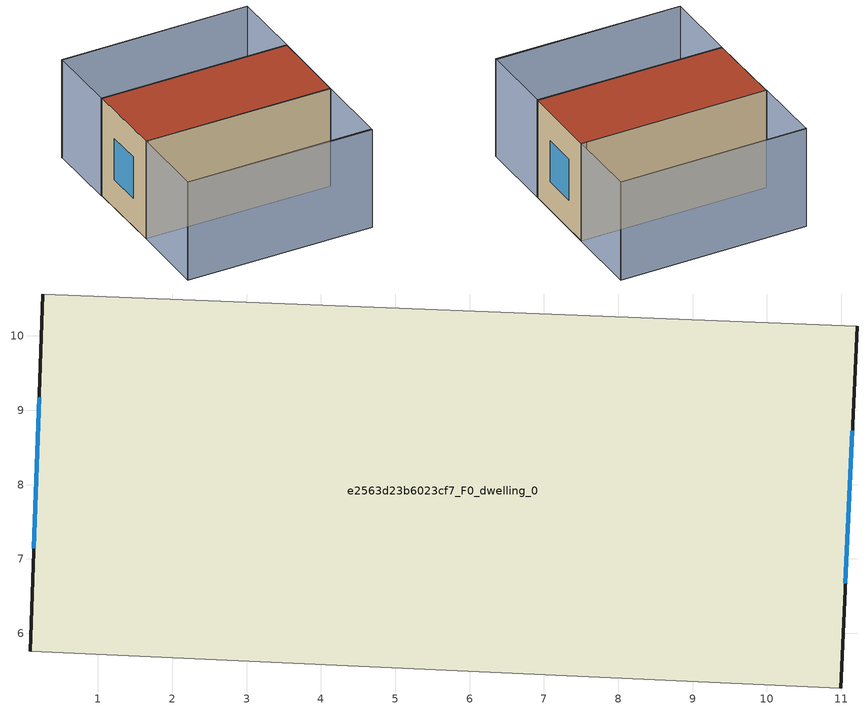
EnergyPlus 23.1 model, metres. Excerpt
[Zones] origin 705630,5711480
e2563d23b6023cf7_F0_dwelling_0
 floor ground (EU_floor_Construction): 10.99,5.26 11.21,10.13 0.26,10.56 0.09,5.76 z0
 wall outside (EU_wall_Construction): 0.09,5.76 0.26,10.56 / 11.21,10.13 10.99,5.26 z0:6
 wall adiabatic (EU_wall_Construction): 10.99,5.26 0.09,5.76 / 0.26,10.56 11.21,10.13 z0:6
 window (EU_Window_Construction): 0.14,7.15 0.21,9.17 / 11.15,8.72 11.06,6.67 z1.73:4.27
 roof outside (EU_roof_Construction): 11.21,10.13 10.99,5.26 0.09,5.76 0.26,10.56 z6
shading: -0.1,1.16 10.74,0.81 / -0.1,1.16 0.09,5.76 / 0.09,5.76 10.99,5.31 / 10.99,5.31 10.81,0.71 / 10.81,0.71 -0.1,1.16 / 0.41,14.88 11.4,14.46 / 11.4,14.46 11.23,10.13 / 11.23,10.13 0.24,10.55 / 0.24,10.55 0.41,14.88 / 11.4,14.46 0.38,14.83 z0:6
[Building]
EU S2 Campaign: North Axis=0; Terrain=City; Solar Distribution=FullExterior
[Site:Location]
London: Latitude=51.5; Longitude=-0.5; Time Zone=0; Elevation=25
[SizingPeriod:WeatherFileDays]
AnnualSizingPeriod: Begin Month=1; Begin Day of Month=1; End Month=12; End Day of Month=31; Day of Week for Start Day=Monday; Use Weather File Daylight Saving Period=No; Use Weather File Rain and Snow Indicators=No
[MATERIAL]
EU_InternalMass_Material: Roughness=MediumRough; Thickness=0.1; Conductivity=1; Density=1800; Specific Heat=900; Thermal Absorptance=0.9; Solar Absorptance=0.7; Visible Absorptance=0.7
[MATERIAL:NOMASS] Roughness=MediumRough; Thermal Absorptance=0.9; Solar Absorptance=0.7; Visible Absorptance=0.7
Name | Thermal Resistance
EU_wall_NoMass | 0.724719
EU_roof_NoMass | 2.98947
EU_floor_NoMass | 2.39157
[WINDOWMATERIAL:SIMPLEGLAZINGSYSTEM]
EU_Window_SimpleGlazing: UFactor=2.63425; Solar Heat Gain Coefficient=0.76; Visible Transmittance=0.76
[CONSTRUCTION]
EU_wall_Construction: EU_wall_NoMass
EU_roof_Construction: EU_roof_NoMass
EU_floor_Construction: EU_floor_NoMass
EU_InternalMass_Construction: EU_InternalMass_Material
EU_Window_Construction: EU_Window_SimpleGlazing
[ZONE]
e2563d23b6023cf7_F0_dwelling_0: Type=1; Multiplier=1; Ceiling Height=autocalculate; Volume=317.531; Floor Area=autocalculate; Part of Total Floor Area=Yes
[INTERNALMASS]
e2563d23b6023cf7_F0_dwelling_0_EU_InternalMass: Construction=EU_InternalMass_Construction; Zone or ZoneList=e2563d23b6023cf7_F0_dwelling_0; Surface Area=52.9218
[OTHEREQUIPMENT]
EU_Step8_InternalGain_e2563d23b6023cf7_F0_dwelling_0_f000: Fuel Type=Electricity; Zone or ZoneList or Space or SpaceList=e2563d23b6023cf7_F0_dwelling_0; Schedule=EU_Step8_GainSchedule_e2563d23b6023cf7_F0_dwelling_0_f000; Design Level Calculation Method=Watts/Area; Power per Zone Floor Area=1; Fraction Latent=0; Fraction Radiant=0; Fraction Lost=0; Carbon Dioxide Generation Rate=0; EndUse Subcategory=EU_Step8_InternalGains
[ZONEVENTILATION:DESIGNFLOWRATE]
EU_ConstantAir_e2563d23b6023cf7_F0_dwelling_0: Zone or ZoneList or Space or SpaceList=e2563d23b6023cf7_F0_dwelling_0; Schedule=EU_AlwaysOn; Design Flow Rate Calculation Method=AirChanges/Hour; Air Changes per Hour=0.418135; Ventilation Type=Natural; Fan Pressure Rise=0; Fan Total Efficiency=1; Constant Term Coefficient=1; Temperature Term Coefficient=0; Velocity Term Coefficient=0; Velocity Squared Term Coefficient=0; Minimum Indoor Temperature=-100; Maximum Indoor Temperature=100; Delta Temperature=-100; Minimum Outdoor Temperature=-100; Maximum Outdoor Temperature=100; Maximum Wind Speed=40
[HVACTEMPLATE:THERMOSTAT]
EU_HeatOnly_e2563d23b6023cf7_F0_dwelling_0: Constant Heating Setpoint=20; Constant Cooling Setpoint=50
[HVACTEMPLATE:ZONE:IDEALLOADSAIRSYSTEM]
e2563d23b6023cf7_F0_dwelling_0: Template Thermostat=EU_HeatOnly_e2563d23b6023cf7_F0_dwelling_0; System Availability Schedule=EU_AlwaysOn; Maximum Heating Supply Air Temperature=50; Minimum Cooling Supply Air Temperature=13; Maximum Heating Supply Air Humidity Ratio=0.0156; Minimum Cooling Supply Air Humidity Ratio=0.0077; Heating Limit=NoLimit; Cooling Limit=NoLimit; Heating Availability Schedule=EU_AlwaysOn; Cooling Availability Schedule=EU_CoolingOff; Dehumidification Control Type=ConstantSensibleHeatRatio; Cooling Sensible Heat Ratio=0.7; Dehumidification Setpoint=60; Humidification Control Type=None; Humidification Setpoint=30; Outdoor Air Method=None; Outdoor Air Flow Rate per Person=0.00944; Outdoor Air Flow Rate per Zone Floor Area=0; Outdoor Air Flow Rate per Zone=0; Demand Controlled Ventilation Type=None; Outdoor Air Economizer Type=NoEconomizer; Heat Recovery Type=None; Sensible Heat Recovery Effectiveness=0.7; Latent Heat Recovery Effectiveness=0.65
[SIZING:ZONE]
e2563d23b6023cf7_F0_dwelling_0: Zone Cooling Design Supply Air Temperature Input Method=SupplyAirTemperature; Zone Cooling Design Supply Air Temperature=13; Zone Heating Design Supply Air Temperature Input Method=SupplyAirTemperature; Zone Heating Design Supply Air Temperature=50; Zone Cooling Design Supply Air Humidity Ratio=0.008; Zone Heating Design Supply Air Humidity Ratio=0.008; Cooling Design Air Flow Method=DesignDay; Cooling Design Air Flow Rate=0; Cooling Minimum Air Flow per Zone Floor Area=0.000762; Cooling Minimum Air Flow=0; Cooling Minimum Air Flow Fraction=0.2; Heating Design Air Flow Method=DesignDay; Heating Design Air Flow Rate=0; Heating Maximum Air Flow per Zone Floor Area=0.002032; Heating Maximum Air Flow=0.141576; Heating Maximum Air Flow Fraction=0.3; Account for Dedicated Outdoor Air System=No; Dedicated Outdoor Air System Control Strategy=NeutralSupplyAir; Dedicated Outdoor Air Low Setpoint Temperature for Design=autosize; Dedicated Outdoor Air High Setpoint Temperature for Design=autosize; Zone Load Sizing Method=Sensible Load Only No Latent Load; Zone Latent Cooling Design Supply Air Humidity Ratio Input Method=HumidityRatioDifference; Zone Cooling Design Supply Air Humidity Ratio Difference=0.005; Zone Latent Heating Design Supply Air Humidity Ratio Input Method=HumidityRatioDifference; Zone Humidification Design Supply Air Humidity Ratio Difference=0.005
[SCHEDULE:CONSTANT]
Name | Hourly Value
EU_AlwaysOn | 1
EU_CoolingOff | 0
[SCHEDULE:FILE]
EU_Step8_GainSchedule_e2563d23b6023cf7_F0_dwelling_0_f000: File=../../schedules/e2563d23b6023cf7/e2563d23b6023cf7_F0_dwelling_0_f000_gain.csv; Column Number=1; Rows to Skip at Top=0; Number of Hours of Data=8760; Column Separator=Comma; Interpolate to Timestep=No; Minutes per Item=60; Adjust Schedule for Daylight Savings=Yes
